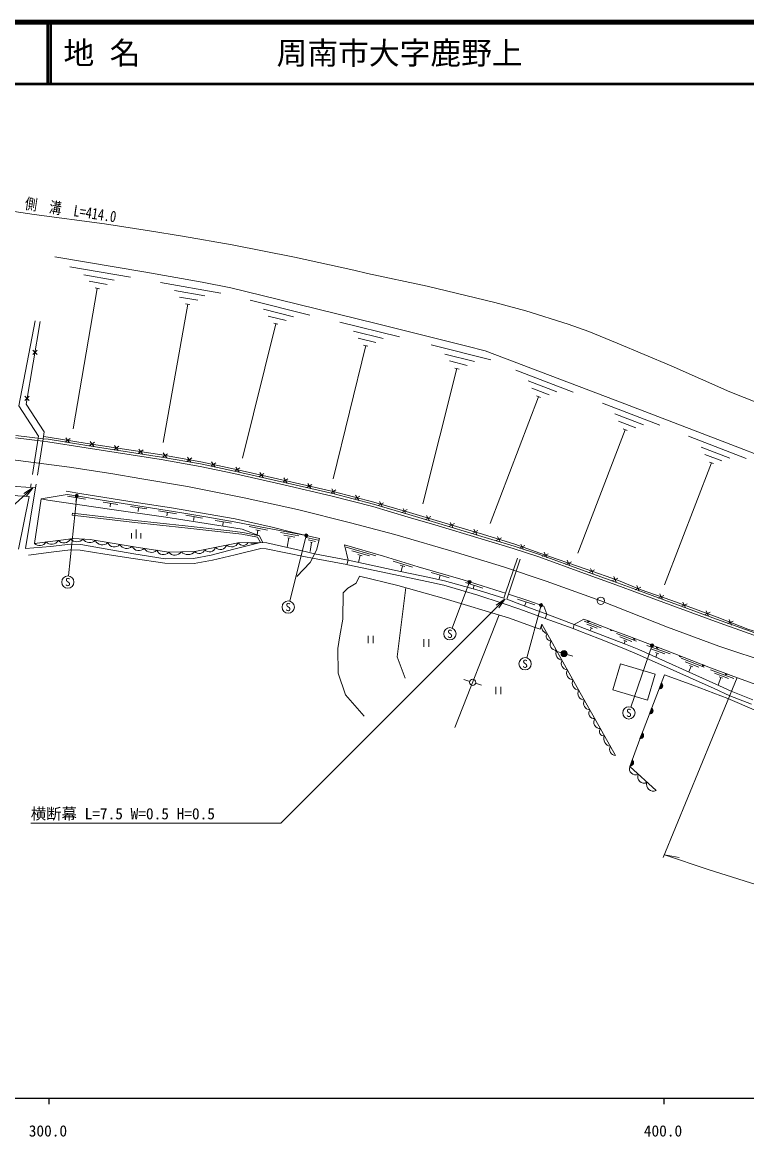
# Model space of a CAD drawing. Units: millimetres at full size, sheet at 1:1000; details may follow other scales. Extents: x 40000 to 680000, y 20000 to 380000.
# Drawn here: x 363676 to 481454, y 198715 to 380000 of the extents above; entities that cross this region are included whole.
import ezdxf
from ezdxf.enums import TextEntityAlignment as Align

# ---------------------------------------------------------------- set-up
doc = ezdxf.new("R2010")
doc.units = ezdxf.units.MM
doc.header["$LTSCALE"] = 1000
doc.linetypes.add('CHAIN', pattern=[18.5, 12, -1.5, 3.5, -1.5])
doc.linetypes.add('DASHED', pattern=[7.5, 6, -1.5])
for name, color, linetype, lineweight in [('M-BGD', 7, 'Continuous', 13), ('M-BMK', 2, 'CHAIN', 13), ('M-BMK-SRVR', 3, 'Continuous', 13), ('M-STR-HTXT', 7, 'Continuous', 13), ('M-STR-STRC', 7, 'Continuous', 13), ('M-TTL', 2, 'Continuous', 140), ('M-TTL-BAND', 7, 'Continuous', 25), ('M-TTL-LINE', 7, 'Continuous', 50)]:
    doc.layers.add(name, color=color, linetype=linetype, lineweight=lineweight)
doc.layers.add('M-TTL-TXT', color=7, linetype='Continuous')
doc.styles.add('ＭＳ ゴシック', font='')
doc.styles.get('ＭＳ ゴシック').set_extended_font_data('MS Gothic')

# ---------------------------------------------------------------- blocks, each defined once
blk = doc.blocks.new('open_arrow')
at = {"color": 0, "linetype": 'Continuous', "lineweight": -2}
blk.add_lwpolyline([(7.5, 1.25), (0, 0), (7.5, -1.25)], dxfattribs=at)

msp = doc.modelspace()

# ---------------------------------------------------------------- hatches: boundary and pattern name
at = {"layer": 'M-BGD'}
for points in [[(455589, 282686), (455869, 282577, -1)], [(459319, 281241), (459599, 281133, -1)], [(463058, 279820), (463337, 279710, -1)], [(451292, 277451, -1), (452250, 277163, -0.41421), (451627, 276828, -0.41421)], [(466794, 278390), (467075, 278286, -0.41421), (466882, 278197, -0.41421)], [(470530, 276963), (470810, 276854, -1)], [(474257, 275509), (474536, 275400, -1)], [(477998, 274093), (478279, 273988, -1)], [(467561, 272501, -0.82183), (467206, 271576)], [(465995, 268428, -0.82183), (465639, 267503)], [(464457, 264430, -0.82183), (464102, 263505)], [(462832, 259996, -0.82183), (462495, 259065)]]:
    msp.add_hatch(color=256, dxfattribs=at).paths.add_polyline_path(points)
at = {"layer": 'M-STR-HTXT'}
for points in [[(372326, 302806, -1), (372717, 303117, -1)], [(409633, 296386, -0.41421), (409723, 296728, -0.41421), (410065, 296638, -1)], [(436162, 288859, -1), (436619, 289060, -0.41421), (436491, 288731, -0.41421)], [(447800, 285059, -0.41421), (447897, 285399, -0.41421), (448237, 285303, -1)], [(465841, 278554, -0.41421), (465959, 278887, -0.41421), (466292, 278769, -1)]]:
    msp.add_hatch(color=256, dxfattribs=at).paths.add_polyline_path(points)

# ---------------------------------------------------------------- linework, layer by layer
at = {"layer": 'M-BGD'}
for p, q in [((381248, 338541), (371391, 340224)), ((378632, 338075), (373703, 338916)), ((377495, 337356), (374538, 337861)), ((395966, 335948), (386119, 337692)), ((375865, 336721), (371969, 313887)), ((376210, 336662), (375520, 336780)), ((393348, 335498), (388424, 336370)), ((390572, 334161), (386581, 311619)), ((392206, 334786), (389252, 335309)), ((390917, 334100), (390228, 334222)), ((410404, 332380), (400699, 334789)), ((407761, 332109), (402908, 333313)), ((406573, 331476), (403662, 332199)), ((404901, 330964), (399473, 309097)), ((405241, 330880), (404561, 331048)), ((425003, 328837), (415288, 331208)), ((422361, 328556), (417504, 329741)), ((421176, 327919), (418262, 328630)), ((365392, 325957), (366099, 326664)), ((366099, 325957), (365392, 326664)), ((419506, 327400), (414217, 305730)), ((419846, 327317), (419166, 327483)), ((439852, 325075), (430154, 327514)), ((437208, 324812), (432359, 326031)), ((436019, 324183), (433109, 324914)), ((434345, 323676), (428814, 301682)), ((434684, 323590), (434005, 323761)), ((453243, 319831), (443897, 323388)), ((450586, 319879), (445913, 321658)), ((364111, 318485), (364818, 319192)), ((364818, 318485), (364111, 319192)), ((447609, 319086), (439755, 298449)), ((449331, 319394), (446528, 320461)), ((447937, 318962), (447282, 319211)), ((467326, 314449), (457992, 318036)), ((464670, 314505), (460002, 316299)), ((461691, 313722), (453975, 293641)), ((463414, 314024), (460613, 315100)), ((462017, 313596), (461364, 313847)), ((370658, 311715), (371469, 312300)), ((371356, 311602), (370770, 312413)), ((481348, 309061), (472014, 312648)), ((374610, 311081), (375417, 311672)), ((375309, 310974), (374718, 311780)), ((378563, 310472), (379370, 311064)), ((379262, 310365), (378671, 311171)), ((382517, 309863), (383323, 310455)), ((383216, 309756), (382624, 310562)), ((478692, 309118), (474025, 310911)), ((386462, 309253), (387281, 309825)), ((387158, 309129), (386585, 309949)), ((390400, 308554), (391220, 309126)), ((391096, 308430), (390524, 309250)), ((394316, 307800), (395154, 308344)), ((395007, 307652), (394463, 308491)), ((475713, 308334), (468086, 288485)), ((477436, 308636), (474635, 309712)), ((476039, 308208), (475386, 308459)), ((398223, 306967), (399069, 307500)), ((398913, 306810), (398379, 307656)), ((402124, 306082), (402970, 306615)), ((402814, 305926), (402280, 306772)), ((406024, 305198), (406872, 305729)), ((406713, 305040), (406183, 305887)), ((409922, 304302), (410770, 304833)), ((410612, 304144), (410081, 304991)), ((364170, 294384), (365835, 304287)), ((373967, 302436), (371002, 302891)), ((413813, 303418), (414676, 303924)), ((414497, 303239), (413992, 304102)), ((417683, 302407), (418546, 302912)), ((418367, 302228), (417862, 303091)), ((372485, 302664), (372394, 302071)), ((379218, 301571), (376848, 301947)), ((378033, 301759), (377939, 301166)), ((383916, 300826), (381249, 301249)), ((382583, 301037), (382489, 300445)), ((421536, 301374), (422414, 301853)), ((422214, 301175), (421736, 302053)), ((388759, 300058), (385796, 300528)), ((387277, 300293), (387183, 299700)), ((392947, 299323), (390289, 299800)), ((391618, 299561), (391512, 298971)), ((425373, 300245), (426251, 300724)), ((426052, 300046), (425573, 300924)), ((429208, 299110), (430087, 299587)), ((429886, 298909), (429409, 299788)), ((382197, 296015), (382197, 297515)), ((397689, 298526), (395025, 298970)), ((396357, 298748), (396258, 298156)), ((403524, 297358), (400583, 297954)), ((402337, 297292), (401651, 297431)), ((401994, 297362), (401845, 296627)), ((433045, 297978), (433923, 298457)), ((433724, 297779), (433245, 298656)), ((436883, 296851), (437761, 297330)), ((437562, 296652), (437083, 297530)), ((381447, 296015), (381447, 296915)), ((382947, 296015), (382947, 296915)), ((408615, 296436), (405665, 296982)), ((407970, 296250), (406201, 296578)), ((407031, 296119), (406757, 294644)), ((407237, 296081), (406824, 296157)), ((411786, 295746), (409840, 296206)), ((411328, 295546), (410160, 295822)), ((440704, 295687), (441590, 296152)), ((441379, 295477), (440915, 296362)), ((410675, 295392), (410476, 293909)), ((410812, 295360), (410539, 295424)), ((421153, 293207), (416354, 294609)), ((420109, 293200), (417230, 294041)), ((444496, 294464), (445400, 294891)), ((445162, 294225), (444735, 295129)), ((448936, 292889), (448499, 293788)), ((418921, 293234), (418250, 293431)), ((418586, 293332), (418328, 292134)), ((427143, 291386), (423988, 292354)), ((448268, 293119), (449167, 293557)), ((452049, 291815), (452948, 292253)), ((452718, 291585), (452280, 292484)), ((425846, 291471), (425109, 291696)), ((425478, 291583), (425290, 290642)), ((433054, 289642), (430175, 290486)), ((431615, 290064), (431446, 289488)), ((455824, 290505), (456728, 290932)), ((456490, 290267), (456063, 291171)), ((438575, 287969), (435709, 288857)), ((437142, 288413), (436964, 287840)), ((459590, 289156), (460494, 289584)), ((460256, 288918), (459828, 289822)), ((463957, 287437), (463565, 288357)), ((441962, 286313), (442240, 287134)), ((442431, 286138), (442715, 286978)), ((463301, 287701), (464221, 288093)), ((467080, 286344), (467981, 286778)), ((467748, 286110), (467313, 287011)), ((447017, 285248), (444167, 286185)), ((445592, 285716), (445405, 285146)), ((470840, 284997), (471748, 285416)), ((471503, 284752), (471085, 285661)), ((433980, 265280), (441193, 283589)), ((474593, 283613), (475501, 284031)), ((475256, 283368), (474837, 284276)), ((478985, 281940), (478584, 282855)), ((453421, 282041), (453227, 281366)), ((457818, 281501), (455020, 282584)), ((457150, 281438), (455472, 282088)), ((455589, 282686), (455869, 282577)), ((456398, 281407), (456007, 281559)), ((456202, 281483), (456029, 281035)), ((459319, 281241), (459599, 281133)), ((478326, 282197), (479242, 282598)), ((419935, 280212), (419935, 279012)), ((420735, 280212), (420735, 279012)), ((428976, 279628), (428976, 278428)), ((429776, 279628), (429776, 278428)), ((463560, 279321), (460284, 280554)), ((462799, 279287), (460834, 280027)), ((461940, 279290), (461482, 279463)), ((461711, 279376), (461534, 278908)), ((463058, 279820), (463337, 279710)), ((451292, 277451), (450335, 277739)), ((468993, 277251), (465244, 278648)), ((468138, 277249), (465889, 278087)), ((467171, 277289), (466647, 277485)), ((466909, 277387), (466664, 276731)), ((466794, 278390), (467075, 278286)), ((452250, 277163), (453208, 276876)), ((470530, 276963), (470810, 276854)), ((474517, 275085), (470790, 276539)), ((473662, 275097), (471426, 275969)), ((472435, 275253), (472026, 274319)), ((472696, 275152), (472174, 275355)), ((474257, 275509), (474536, 275400)), ((479336, 273272), (475590, 274673)), ((478482, 273271), (476234, 274112)), ((477998, 274093), (478279, 273988)), ((436416, 272771), (435462, 273070)), ((437371, 272472), (438325, 272173)), ((467561, 272501), (467206, 271576)), ((477253, 273410), (476791, 272176)), ((477515, 273312), (476990, 273508)), ((440664, 271907), (440664, 270707)), ((441464, 271907), (441464, 270707)), ((465995, 268428), (465639, 267503)), ((464457, 264430), (464102, 263505)), ((462832, 259996), (462495, 259065))]:
    msp.add_line(p, q, dxfattribs=at)
at = {"layer": 'M-BGD', "linetype": 'DASHED'}
for p, q in [((355157, 313669), (367055, 312257)), ((355110, 313272), (366995, 311861)), ((366261, 312351), (365034, 304340)), ((367055, 312257), (365835, 304287)), ((442240, 287134), (444581, 294034)), ((442715, 286978), (445055, 293877)), ((410841, 292826), (416423, 291790)), ((411192, 293508), (416681, 292488)), ((448683, 283019), (453227, 281366)), ((448935, 283711), (453419, 282032))]:
    msp.add_line(p, q, dxfattribs=at)
at = {"layer": 'M-BGD'}
for points in [[(368970, 341854), (383434, 339386), (392945, 337702), (397566, 336827), (405308, 334879), (421453, 330939), (435971, 327288), (438909, 326570), (461649, 317916), (478157, 311573), (492826, 305950), (503341, 301960), (512940, 298310), (520890, 295278), (527153, 292919), (535711, 289688), (539127, 288409), (543862, 286062), (549718, 283067)], [(365786, 331456), (363097, 317606), (366307, 312654), (366261, 312351)], [(366601, 331301), (364298, 317866), (367227, 313379), (367055, 312257)], [(365835, 304287), (362684, 304494), (356618, 305412), (352094, 306106), (342809, 307445), (338248, 308105), (332860, 308970), (326236, 309888), (322596, 310463), (308868, 312494), (303323, 313237), (305736, 311921), (310705, 311183), (316792, 310271), (324045, 309155), (348134, 305311), (359122, 303602), (362936, 302975), (364781, 302883), (363070, 294266)], [(366995, 311861), (367800, 311766), (374084, 310754), (386254, 308879), (392575, 307757), (398085, 306584), (406206, 304742), (414053, 302938), (420650, 301214), (426398, 299523), (430751, 298230), (438266, 295953), (443506, 294390), (447638, 293021), (455071, 290346), (460335, 288460), (463860, 287146), (469031, 285234), (476401, 282515), (486584, 278912)], [(367055, 312257), (367855, 312162), (374146, 311149), (386319, 309274), (392652, 308150), (398171, 306974), (406295, 305132), (414148, 303327), (420757, 301599), (426511, 299906), (430866, 298614), (438381, 296336), (443626, 294771), (447769, 293399), (455206, 290722), (460472, 288836), (464000, 287521), (469169, 285609), (476537, 282891), (486714, 279290)], [(367110, 312610), (367905, 312516), (374202, 311502), (386377, 309627), (392721, 308501), (398248, 307324), (406374, 305480), (414234, 303674), (420853, 301944), (426612, 300249), (430969, 298956), (438504, 296744), (443733, 295113), (447835, 293643), (455327, 291059), (460595, 289172), (464113, 287755), (469293, 285945), (476658, 283227), (481657, 281277), (486830, 279628), (496793, 276292), (499263, 275496)], [(409849, 296512), (402333, 297905), (398121, 298759), (393519, 299525), (389602, 300228), (376348, 302330), (373117, 302870), (371359, 303140), (370982, 303161), (366731, 302476), (365652, 295233), (372081, 296013), (374736, 295851), (382166, 294623), (387505, 293811), (391720, 293905), (398786, 295335), (402385, 295370)], [(408322, 289842), (410481, 292126), (411512, 294129), (411979, 296009), (407720, 297015), (404306, 297846), (398293, 299228), (387937, 301021), (381868, 301929), (373329, 303288), (370802, 303748)], [(402807, 295346), (402262, 296439), (399440, 297548), (392535, 298644), (387005, 299486), (378247, 300749), (367835, 302268), (366731, 302476)], [(402385, 295370), (401900, 296255), (399386, 296751), (390126, 297748), (381999, 298639), (371802, 299798), (371848, 300123)], [(371848, 300123), (382035, 298965), (390162, 298074), (397436, 297291), (399536, 296977), (402262, 296439)], [(364170, 294384), (368262, 294742), (371495, 295088), (373189, 295062), (377173, 294346), (381828, 293553), (386910, 292735), (391507, 292789), (394388, 293324), (398075, 294270), (402385, 295370), (403450, 295310), (409894, 293851), (411192, 293508)], [(364670, 293322), (368354, 293790), (371539, 294208), (373096, 294108), (377081, 293486), (381698, 292760), (386856, 291989), (391600, 291941), (394575, 292492), (398312, 293344), (402479, 294407), (403316, 294360), (409718, 293035), (410841, 292826)], [(416423, 291790), (416681, 292488), (416088, 295000)], [(416088, 295000), (422385, 293160), (428037, 291426), (435361, 289278), (441512, 287374), (442240, 287134)], [(416681, 292488), (424139, 290883), (429637, 289737), (432320, 289128), (437942, 287550), (441962, 286313)], [(416423, 291790), (416617, 291754), (424070, 290179), (429425, 289027), (432195, 288432), (437716, 286788), (441682, 285487), (444548, 284524), (448683, 283019)], [(419282, 267136), (416207, 270618), (415017, 274096), (414959, 278115), (415301, 280206), (415769, 282908), (415828, 287205), (416619, 287939), (417951, 288752), (418500, 289889), (424724, 288403), (428225, 287419), (432286, 286269), (442726, 283127), (447049, 281526), (447868, 281259), (448137, 282084), (449869, 279022), (451079, 276855), (454394, 270909), (456244, 267657), (457910, 264701), (460128, 260706)], [(425926, 273300), (424609, 276796), (426041, 288033)], [(442715, 286978), (446043, 285884), (448451, 285027), (448935, 283711), (448683, 283019)], [(442431, 286138), (444819, 285251), (448935, 283711)], [(528626, 264076), (521643, 263698), (514793, 263895), (507208, 265061), (503339, 265765), (499054, 266756), (487889, 270522), (484722, 271650), (478948, 273737), (475313, 275097), (468510, 277751), (464932, 279084), (462384, 280085), (459591, 281136), (455001, 282913), (453421, 282041)], [(453227, 281366), (454148, 281030), (457495, 279691), (461493, 278145), (463646, 277224), (467929, 275298), (472157, 273393), (476160, 271612), (478728, 270447), (482219, 269079)], [(453418, 282032), (454371, 281676), (461752, 278823), (463909, 277971), (476442, 272331), (478947, 271218), (482439, 269780)], [(466711, 255017), (462444, 258923), (464060, 263398), (468079, 273847), (472706, 272182), (478394, 270022), (487342, 266144), (491470, 264401), (497140, 262374), (504479, 259607), (515760, 257643), (522069, 257863), (530536, 256297)]]:
    msp.add_lwpolyline(points, dxfattribs=at)
msp.add_lwpolyline([(460909, 275628), (466595, 273959), (465348, 269713), (459662, 271383)], close=True, dxfattribs=at)
for centre in [(451771, 277307), (436894, 272622)]:
    msp.add_circle(centre, 500, dxfattribs=at)
for centre, radius, start, end in [((368415, 296370), 1277, 225.4822, 328.36039), ((370423, 296615), 1298, 224.8218, 329.02078), ((372554, 296850), 1362, 221.54977, 317.11714), ((374645, 296707), 1344, 215.67544, 312.49654), ((376678, 296220), 1233, 204.09368, 317.13414), ((366503, 296026), 1163, 222.98242, 330.86017), ((378665, 295814), 1166, 201.7811, 319.44672), ((380665, 295683), 1279, 209.431, 311.79683), ((382634, 295329), 1267, 208.19937, 314.02469), ((384650, 295079), 1314, 210.23141, 312.47229), ((386612, 294557), 1164, 202.58911, 320.11459), ((388502, 294544), 1238, 216.31451, 326.24548), ((390602, 294924), 1512, 224.91489, 317.64509), ((392442, 294509), 941, 219.87931, 342.99048), ((394125, 294834), 986, 217.48042, 345.38936), ((395879, 295333), 1095, 223.11784, 339.75195), ((397697, 295884), 1220, 229.62576, 333.24403), ((399587, 295881), 969, 214.31304, 326.80357), ((401356, 299018), 3790, 255.35619, 285.76041), ((449277, 281729), 1194, 162.7137, 256.28574), ((455729, 282631), 150, 158.83154, 338.83154), ((459459, 281187), 150, 158.83154, 338.83154), ((449603, 280128), 752, 144.07894, 274.9205), ((450452, 278805), 972, 143.81927, 274.68373), ((463198, 279765), 150, 158.56477, 338.56477), ((451623, 277375), 1185, 157.10148, 261.22097), ((466934, 278338), 150, 159.55868, 339.55868), ((452346, 275699), 1036, 150.83022, 267.44609), ((470670, 276908), 150, 158.68761, 338.68761), ((453255, 274136), 1092, 151.04661, 267.2297), ((474396, 275454), 150, 158.68761, 338.68761), ((478138, 274040), 150, 159.49598, 339.49598), ((454280, 272527), 1196, 154.30276, 263.97355), ((467292, 272073), 505, 260.13521, 57.79341), ((455072, 270789), 1068, 149.14508, 269.85651), ((455944, 269194), 1020, 148.91837, 270.34363), ((465726, 268001), 505, 260.13521, 57.79341), ((456674, 267630), 905, 143.11313, 275.86726), ((457632, 266153), 1040, 146.32928, 272.49383), ((458202, 264635), 711, 137.62065, 280.72579), ((459440, 263427), 1217, 155.23314, 262.85447), ((464188, 264003), 505, 260.13521, 57.79341), ((460191, 261731), 1026, 151.58565, 266.50196), ((462571, 259564), 505, 261.30855, 58.96674), ((463392, 258585), 1006, 160.38556, 294.6614), ((464743, 257254), 1020, 155.87487, 299.17209), ((466272, 256014), 1089, 161.30673, 293.74022)]:
    msp.add_arc(centre, radius, start, end, dxfattribs=at)
at = {"layer": 'M-BMK'}
msp.add_lwpolyline([(360031, 309109), (371336, 307613), (378057, 306574), (383129, 305743), (390557, 304479), (399753, 302661), (408395, 300752), (417048, 298571), (424258, 296684), (434277, 293766), (441915, 291409), (448832, 289067), (457731, 285902), (468575, 281581), (476947, 278529), (486036, 275476), (495302, 272559), (501979, 270551)], dxfattribs=at)
at = {"layer": 'M-BMK-SRVR'}
msp.add_circle((457731, 285902), 600, dxfattribs=at)
at = {"layer": 'M-STR-HTXT'}
for p, q in [((372521, 302962), (371181, 289942)), ((409849, 296512), (407154, 285847)), ((436390, 288960), (433557, 281458)), ((448018, 285181), (445680, 276614)), ((466067, 278661), (462624, 268605)), ((479901, 273393), (467883, 244124)), ((468073, 244588), (470487, 244138))]:
    msp.add_line(p, q, dxfattribs=at)
for points in [[(292829, 359660), (365628, 348717), (377016, 347210), (384346, 346077), (389718, 345197), (397792, 343822), (407945, 341816), (417599, 339684), (419791, 339131), (429489, 337091), (440528, 334409), (445541, 333072), (452419, 330884), (455789, 329707), (460402, 327811), (469178, 324112), (478735, 319897), (485411, 317209)], [(365449, 304313), (348190, 288743), (307545, 288743)], [(442195, 286223), (405706, 249739), (365089, 249739)], [(468073, 244588), (475208, 242191), (485008, 239106), (491903, 237033)]]:
    msp.add_lwpolyline(points, dxfattribs=at)
for centre in [(372521, 302962), (409849, 296512), (436390, 288960), (448018, 285181), (466067, 278661)]:
    msp.add_circle(centre, 250, dxfattribs=at)
at = {"layer": 'M-STR-STRC'}
for centre in [(371078, 288948), (406909, 284877), (433203, 280523), (445417, 275649), (462300, 267659)]:
    msp.add_circle(centre, 1000, dxfattribs=at)
at = {"layer": 'M-TTL'}
msp.add_line((680000, 380000), (40000, 380000), dxfattribs=at)
at = {"layer": 'M-TTL-BAND'}
for p, q in [((40000, 205000), (579000, 205000)), ((368000, 205000), (368000, 204000)), ((468000, 205000), (468000, 204000))]:
    msp.add_line(p, q, dxfattribs=at)
at = {"layer": 'M-TTL-LINE'}
for p, q in [((367750, 380000), (367750, 370000)), ((368250, 380000), (368250, 370000)), ((40000, 370000), (680000, 370000))]:
    msp.add_line(p, q, dxfattribs=at)

# ---------------------------------------------------------------- block references
at = {"layer": 'M-STR-HTXT', "xscale": 240, "yscale": 240}
for p, rotation in [((365449, 304313), 222.1), ((442195, 286223), 225)]:
    msp.add_blockref('open_arrow', p, dxfattribs=dict(at, rotation=rotation))

# ---------------------------------------------------------------- texts
at = {"layer": 'M-STR-HTXT', "style": 'ＭＳ ゴシック', "width": 0.8}
msp.add_text('側\u3000溝\u3000L=414.0', height=1833, rotation=351.451, dxfattribs=at).set_placement((371317, 348013), align=Align.BOTTOM_CENTER)
at = {"layer": 'M-STR-HTXT', "style": 'ＭＳ ゴシック'}
msp.add_text('横断幕 L=7.5 W=0.5 H=0.5', height=1833, dxfattribs=at).set_placement((394999, 249792), align=Align.BOTTOM_RIGHT)
at = {"layer": 'M-STR-STRC', "style": 'ＭＳ ゴシック'}
for p in [(371078, 288948), (406909, 284877), (433203, 280523), (445417, 275649), (462300, 267659)]:
    msp.add_text('S', height=1320, dxfattribs=at).set_placement(p, align=Align.MIDDLE_CENTER)
at = {"layer": 'M-TTL-BAND', "style": 'ＭＳ ゴシック'}
for s, p in [('300.0', (367844, 198195)), ('400.0', (467844, 198195))]:
    msp.add_text(s, height=1833, dxfattribs=at).set_placement(p, align=Align.BOTTOM_CENTER)
at = {"layer": 'M-TTL-TXT', "style": 'ＭＳ ゴシック'}
for s, p in [('地 名', (370380, 375000)), ('周南市大字鹿野上', (405024, 375000))]:
    msp.add_text(s, height=3666, dxfattribs=at).set_placement(p, align=Align.MIDDLE_LEFT)

doc.saveas('drawing.dxf')
